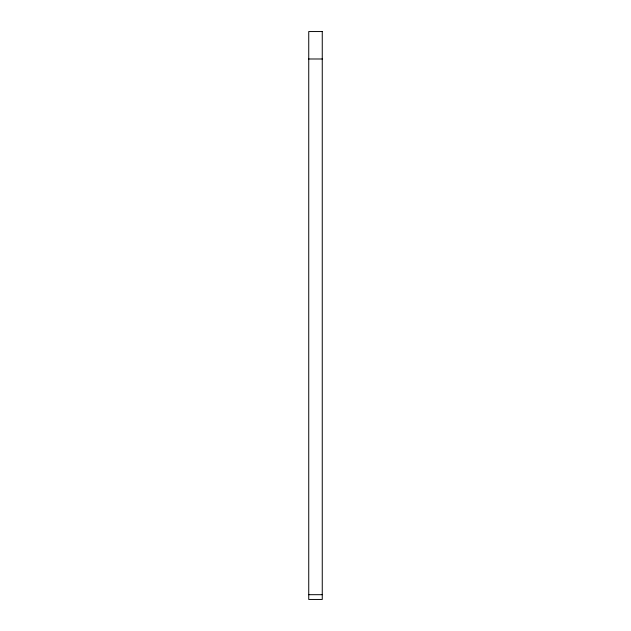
<?xml version="1.0" encoding="UTF-8"?>
<svg xmlns="http://www.w3.org/2000/svg" width="631" height="631" viewBox="0 0 631 631"><rect width="100%" height="100%" fill="white"/><g stroke="black" fill="none" stroke-linecap="round" stroke-linejoin="round"><path stroke-width="0.95" d="M308.74 58.991L322.26 58.991M308.74 594.686L322.26 594.686M322.26 31.55L308.74 31.55L308.74 599.45L322.26 599.45L322.26 31.55"/></g></svg>
